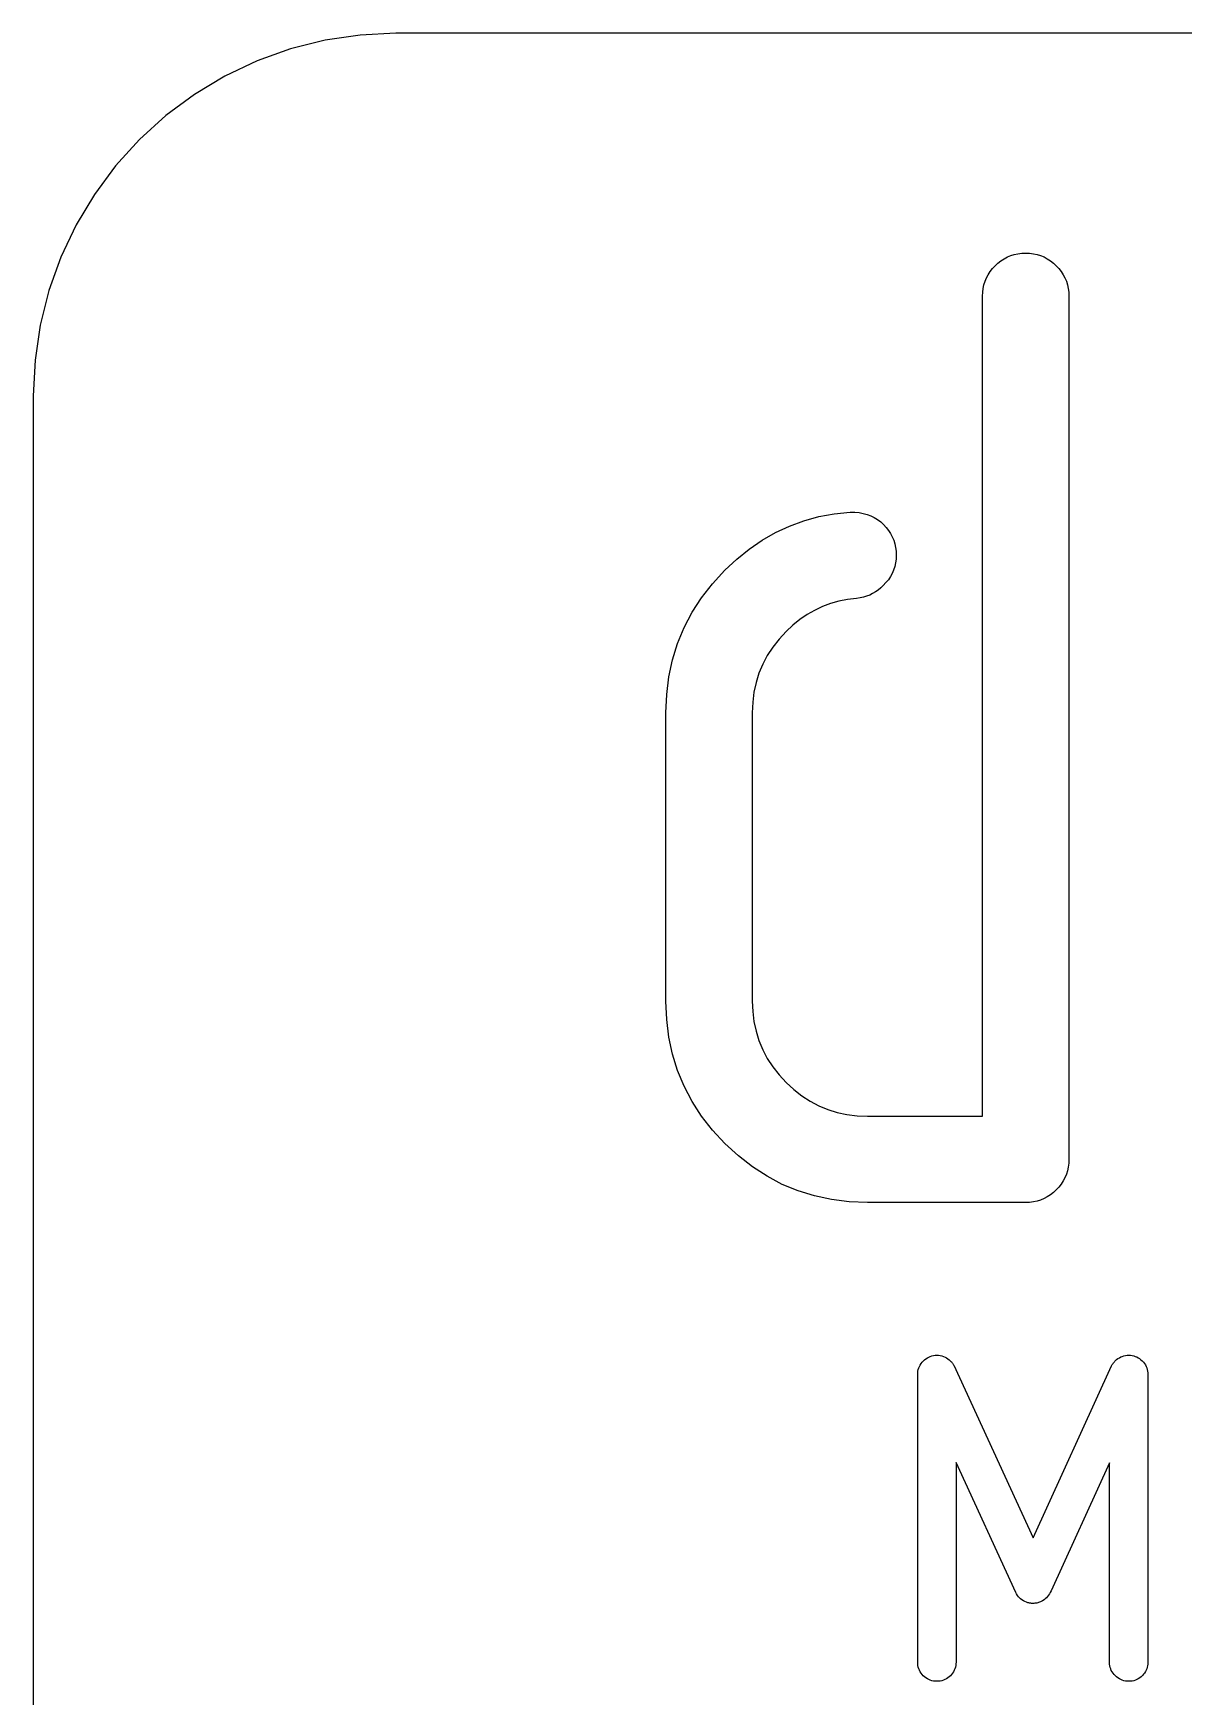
# Model space of a CAD drawing. Header units: metres. Extents: x 0 to 200, y -200 to 0.
# Drawn here: x 0 to 47.6, y -68.8 to 0 of the extents above; entities that cross this region are included whole.
import ezdxf

# ---------------------------------------------------------------- set-up
doc = ezdxf.new("R2010")
doc.units = ezdxf.units.M

msp = doc.modelspace()

# ---------------------------------------------------------------- linework, layer by layer
for p, q in [((15, 0), (13.5297, -0.07222)), ((185, 0), (15, 0)), ((10.6457, -0.64589), (9.25974, -1.1418)), ((12.0736, -0.28821), (10.6457, -0.64589)), ((13.5297, -0.07222), (12.0736, -0.28821)), ((9.25974, -1.1418), (7.92905, -1.77118)), ((7.92905, -1.77118), (6.66644, -2.52795)), ((6.66644, -2.52795), (5.4841, -3.40483)), ((5.4841, -3.40483), (4.39339, -4.39339)), ((4.39339, -4.39339), (3.40483, -5.4841)), ((3.40483, -5.4841), (2.52795, -6.66644)), ((2.52795, -6.66644), (1.77118, -7.92905)), ((1.77118, -7.92905), (1.1418, -9.25974)), ((1.1418, -9.25974), (0.64589, -10.6457)), ((39.6805, -9.73494), (39.7898, -9.61646)), ((39.7898, -9.61646), (39.9083, -9.50716)), ((39.9083, -9.50716), (40.0323, -9.41071)), ((40.0323, -9.41071), (40.1618, -9.32712)), ((40.1618, -9.32712), (40.2969, -9.25639)), ((40.2969, -9.25639), (40.4374, -9.19853)), ((40.4374, -9.19853), (40.5835, -9.15352)), ((40.5835, -9.15352), (40.7351, -9.12138)), ((40.7351, -9.12138), (40.8923, -9.10208)), ((40.8923, -9.10208), (41.0549, -9.09566)), ((41.0549, -9.09566), (41.2175, -9.10208)), ((41.2175, -9.10208), (41.3745, -9.12138)), ((41.3745, -9.12138), (41.5261, -9.15352)), ((41.5261, -9.15352), (41.6721, -9.19853)), ((41.6721, -9.19853), (41.8127, -9.25639)), ((41.8127, -9.25639), (41.9477, -9.32712)), ((41.9477, -9.32712), (42.0772, -9.41071)), ((42.0772, -9.41071), (42.2012, -9.50716)), ((42.2012, -9.50716), (42.3197, -9.61646)), ((42.3197, -9.61646), (42.429, -9.73494)), ((39.3269, -10.41), (39.3719, -10.264)), ((39.3719, -10.264), (39.4297, -10.1235)), ((39.4297, -10.1235), (39.5005, -9.98846)), ((39.5005, -9.98846), (39.584, -9.85895)), ((39.584, -9.85895), (39.6805, -9.73494)), ((42.429, -9.73494), (42.5255, -9.85895)), ((42.5255, -9.85895), (42.609, -9.98846)), ((42.609, -9.98846), (42.6798, -10.1235)), ((42.6798, -10.1235), (42.7376, -10.264)), ((42.7376, -10.264), (42.7826, -10.41)), ((0.64589, -10.6457), (0.28821, -12.0736)), ((39.269, -10.8812), (39.2754, -10.7187)), ((39.269, -44.8097), (39.269, -10.8812)), ((39.2754, -10.7187), (39.2947, -10.5616)), ((39.2947, -10.5616), (39.3269, -10.41)), ((42.7826, -10.41), (42.8148, -10.5616)), ((42.8148, -10.5616), (42.8341, -10.7187)), ((42.8341, -10.7187), (42.8405, -10.8812)), ((42.8405, -10.8812), (42.8405, -46.5956)), ((0.28821, -12.0736), (0.07222, -13.5297)), ((0.07222, -13.5297), (0, -15)), ((0, -15), (0, -185)), ((32.498, -20.0009), (33.1351, -19.8807)), ((33.1351, -19.8807), (33.7928, -19.8098)), ((33.7928, -19.8098), (33.9804, -19.8163)), ((33.9804, -19.8163), (34.1595, -19.8356)), ((34.1595, -19.8356), (34.3302, -19.8677)), ((34.3302, -19.8677), (34.4924, -19.9127)), ((34.4924, -19.9127), (34.6461, -19.9706)), ((30.71, -20.6567), (31.2854, -20.3889)), ((31.2854, -20.3889), (31.8814, -20.1702)), ((31.8814, -20.1702), (32.498, -20.0009)), ((34.6461, -19.9706), (34.7915, -20.0413)), ((34.7915, -20.0413), (34.9283, -20.1249)), ((34.9283, -20.1249), (35.0567, -20.2213)), ((35.0567, -20.2213), (35.1767, -20.3306)), ((35.1767, -20.3306), (35.286, -20.4491)), ((35.286, -20.4491), (35.3824, -20.5731)), ((35.3824, -20.5731), (35.466, -20.7026)), ((29.621, -21.3402), (30.1552, -20.9738)), ((30.1552, -20.9738), (30.71, -20.6567)), ((35.466, -20.7026), (35.5368, -20.8377)), ((35.5368, -20.8377), (35.5946, -20.9782)), ((35.5946, -20.9782), (35.6396, -21.1242)), ((35.6396, -21.1242), (35.6718, -21.2758)), ((35.6718, -21.2758), (35.6911, -21.4329)), ((28.6142, -22.2206), (29.1073, -21.7558)), ((29.1073, -21.7558), (29.621, -21.3402)), ((35.6711, -21.9144), (35.638, -22.065)), ((35.6909, -21.7578), (35.6711, -21.9144)), ((35.6975, -21.5954), (35.6909, -21.7578)), ((35.6911, -21.4329), (35.6975, -21.5954)), ((28.102, -22.7754), (28.6142, -22.2206)), ((35.3736, -22.6089), (35.2744, -22.7301)), ((35.4595, -22.4817), (35.3736, -22.6089)), ((35.5322, -22.3487), (35.4595, -22.4817)), ((35.5917, -22.2098), (35.5322, -22.3487)), ((35.638, -22.065), (35.5917, -22.2098)), ((27.2584, -23.9599), (27.6501, -23.3552)), ((27.6501, -23.3552), (28.102, -22.7754)), ((34.0607, -23.3813), (33.6896, -23.4276)), ((34.2037, -23.3629), (34.0607, -23.3813)), ((34.3415, -23.3342), (34.2037, -23.3629)), ((34.4741, -23.2953), (34.3415, -23.3342)), ((34.6016, -23.246), (34.4741, -23.2953)), ((34.724, -23.1865), (34.6016, -23.246)), ((34.8412, -23.1167), (34.724, -23.1865)), ((34.9533, -23.0366), (34.8412, -23.1167)), ((35.0602, -22.9462), (34.9533, -23.0366)), ((35.162, -22.8455), (35.0602, -22.9462)), ((35.2744, -22.7301), (35.162, -22.8455)), ((26.9269, -24.5896), (27.2584, -23.9599)), ((32.0104, -24.0559), (31.7099, -24.2609)), ((32.3227, -23.8773), (32.0104, -24.0559)), ((32.6468, -23.7252), (32.3227, -23.8773)), ((32.9826, -23.5996), (32.6468, -23.7252)), ((33.3302, -23.5004), (32.9826, -23.5996)), ((33.6896, -23.4276), (33.3302, -23.5004)), ((26.6558, -25.2444), (26.9269, -24.5896)), ((31.1441, -24.7502), (30.8505, -25.0681)), ((31.4211, -24.4923), (31.1441, -24.7502)), ((31.7099, -24.2609), (31.4211, -24.4923)), ((26.4449, -25.9241), (26.6558, -25.2444)), ((30.5914, -25.3999), (30.3669, -25.7456)), ((30.8505, -25.0681), (30.5914, -25.3999)), ((26.2942, -26.6288), (26.4449, -25.9241)), ((30.177, -26.1053), (30.0215, -26.479)), ((30.3669, -25.7456), (30.177, -26.1053)), ((26.2038, -27.3585), (26.2942, -26.6288)), ((30.0215, -26.479), (29.9006, -26.8666)), ((26.1737, -28.1132), (26.2038, -27.3585)), ((29.8143, -27.2682), (29.7625, -27.6837)), ((29.9006, -26.8666), (29.8143, -27.2682)), ((26.1737, -40.0478), (26.1737, -28.1132)), ((29.7625, -27.6837), (29.7452, -28.1132)), ((29.7452, -28.1132), (29.7452, -40.0478)), ((26.2038, -40.8026), (26.1737, -40.0478)), ((29.7452, -40.0478), (29.7625, -40.4774)), ((29.7625, -40.4774), (29.8143, -40.893)), ((26.2942, -41.5323), (26.2038, -40.8026)), ((29.8143, -40.893), (29.9006, -41.2946)), ((29.9006, -41.2946), (30.0215, -41.6823)), ((26.4449, -42.237), (26.2942, -41.5323)), ((30.0215, -41.6823), (30.177, -42.056)), ((26.6558, -42.9168), (26.4449, -42.237)), ((30.177, -42.056), (30.3669, -42.4157)), ((30.3669, -42.4157), (30.5914, -42.7615)), ((26.9269, -43.5715), (26.6558, -42.9168)), ((30.5914, -42.7615), (30.8505, -43.0933)), ((30.8505, -43.0933), (31.1441, -43.4111)), ((27.2584, -44.2013), (26.9269, -43.5715)), ((31.1441, -43.4111), (31.4619, -43.7047)), ((31.4619, -43.7047), (31.7937, -43.9637)), ((31.7937, -43.9637), (32.1395, -44.1881)), ((27.6501, -44.8061), (27.2584, -44.2013)), ((32.1395, -44.1881), (32.4992, -44.3781)), ((32.4992, -44.3781), (32.8729, -44.5335)), ((32.8729, -44.5335), (33.2605, -44.6543)), ((33.2605, -44.6543), (33.6621, -44.7407)), ((28.102, -45.3859), (27.6501, -44.8061)), ((28.6142, -45.9407), (28.102, -45.3859)), ((33.6621, -44.7407), (34.0776, -44.7925)), ((34.0776, -44.7925), (34.5071, -44.8097)), ((34.5071, -44.8097), (39.269, -44.8097)), ((29.169, -46.4529), (28.6142, -45.9407)), ((29.7488, -46.9049), (29.169, -46.4529)), ((42.8341, -46.7582), (42.8148, -46.9153)), ((42.8405, -46.5956), (42.8341, -46.7582)), ((30.3536, -47.2966), (29.7488, -46.9049)), ((30.9834, -47.628), (30.3536, -47.2966)), ((42.609, -47.4884), (42.5255, -47.618)), ((42.6798, -47.3534), (42.609, -47.4884)), ((42.7376, -47.2129), (42.6798, -47.3534)), ((42.7826, -47.0668), (42.7376, -47.2129)), ((42.8148, -46.9153), (42.7826, -47.0668)), ((31.6382, -47.8992), (30.9834, -47.628)), ((32.3179, -48.1101), (31.6382, -47.8992)), ((33.0227, -48.2607), (32.3179, -48.1101)), ((41.9477, -48.1498), (41.8127, -48.2205)), ((42.0772, -48.0662), (41.9477, -48.1498)), ((42.2012, -47.9697), (42.0772, -48.0662)), ((42.3197, -47.8604), (42.2012, -47.9697)), ((42.429, -47.742), (42.3197, -47.8604)), ((42.5255, -47.618), (42.429, -47.742)), ((33.7524, -48.3511), (33.0227, -48.2607)), ((34.5071, -48.3812), (33.7524, -48.3511)), ((41.0549, -48.3812), (34.5071, -48.3812)), ((41.2175, -48.3748), (41.0549, -48.3812)), ((41.3745, -48.3555), (41.2175, -48.3748)), ((41.5261, -48.3234), (41.3745, -48.3555)), ((41.6721, -48.2784), (41.5261, -48.3234)), ((41.8127, -48.2205), (41.6721, -48.2784)), ((36.6909, -55.1057), (36.7283, -55.0479)), ((36.7283, -55.0479), (36.7715, -54.9921)), ((36.7715, -54.9921), (36.8204, -54.9382)), ((36.8204, -54.9382), (36.8734, -54.8882)), ((36.8734, -54.8882), (36.9287, -54.8441)), ((36.9287, -54.8441), (36.9863, -54.8059)), ((36.9863, -54.8059), (37.0463, -54.7735)), ((37.0463, -54.7735), (37.1086, -54.7471)), ((37.1086, -54.7471), (37.1732, -54.7265)), ((37.1732, -54.7265), (37.2401, -54.7118)), ((37.2401, -54.7118), (37.3094, -54.703)), ((37.3094, -54.703), (37.381, -54.7001)), ((37.381, -54.7001), (37.4526, -54.703)), ((37.4526, -54.703), (37.522, -54.7118)), ((37.522, -54.7118), (37.5893, -54.7265)), ((37.5893, -54.7265), (37.6543, -54.7471)), ((37.6543, -54.7471), (37.7171, -54.7735)), ((37.7171, -54.7735), (37.7777, -54.8059)), ((37.7777, -54.8059), (37.8362, -54.8441)), ((37.8362, -54.8441), (37.8924, -54.8882)), ((37.8924, -54.8882), (37.9464, -54.9382)), ((37.9464, -54.9382), (37.9638, -54.956)), ((37.9638, -54.956), (37.9807, -54.9744)), ((37.9807, -54.9744), (37.9971, -54.9933)), ((37.9971, -54.9933), (38.013, -55.0126)), ((38.013, -55.0126), (38.0285, -55.0325)), ((38.0285, -55.0325), (38.0434, -55.0528)), ((38.0434, -55.0528), (38.0579, -55.0736)), ((44.6517, -55.0649), (44.6688, -55.0415)), ((44.6688, -55.0415), (44.6864, -55.0184)), ((44.6864, -55.0184), (44.7046, -54.9955)), ((44.7046, -54.9955), (44.7232, -54.9728)), ((44.7232, -54.9728), (44.7423, -54.9504)), ((44.7423, -54.9504), (44.7619, -54.9283)), ((44.7619, -54.9283), (44.8158, -54.8804)), ((44.8158, -54.8804), (44.8716, -54.8381)), ((44.8716, -54.8381), (44.9294, -54.8015)), ((44.9294, -54.8015), (44.9892, -54.7705)), ((44.9892, -54.7705), (45.0509, -54.7451)), ((45.0509, -54.7451), (45.1147, -54.7254)), ((45.1147, -54.7254), (45.1803, -54.7113)), ((45.1803, -54.7113), (45.2479, -54.7029)), ((45.2479, -54.7029), (45.3175, -54.7001)), ((45.3175, -54.7001), (45.3891, -54.7029)), ((45.3891, -54.7029), (45.4583, -54.7116)), ((45.4583, -54.7116), (45.5253, -54.726)), ((45.5253, -54.726), (45.5899, -54.7461)), ((45.5899, -54.7461), (45.6522, -54.772)), ((45.6522, -54.772), (45.7121, -54.8037)), ((45.7121, -54.8037), (45.7697, -54.8411)), ((45.7697, -54.8411), (45.825, -54.8843)), ((45.825, -54.8843), (45.878, -54.9333)), ((45.878, -54.9333), (45.9269, -54.9862)), ((45.9269, -54.9862), (45.9701, -55.0415)), ((45.9701, -55.0415), (46.0075, -55.0991)), ((36.5873, -55.4937), (36.5902, -55.4242)), ((36.5873, -67.3985), (36.5873, -55.4937)), ((36.5902, -55.4242), (36.5988, -55.3566)), ((36.5988, -55.3566), (36.6132, -55.2909)), ((36.6132, -55.2909), (36.6333, -55.2272)), ((36.6333, -55.2272), (36.6592, -55.1655)), ((36.6592, -55.1655), (36.6909, -55.1057)), ((38.0579, -55.0736), (38.0718, -55.0949)), ((38.0718, -55.0949), (38.0853, -55.1167)), ((38.0853, -55.1167), (41.3591, -62.2496)), ((41.3591, -62.2496), (44.6032, -55.1365)), ((44.6032, -55.1365), (44.6189, -55.1124)), ((44.6189, -55.1124), (44.635, -55.0885)), ((44.635, -55.0885), (44.6517, -55.0649)), ((46.0075, -55.0991), (46.0392, -55.1591)), ((46.0392, -55.1591), (46.065, -55.2213)), ((46.065, -55.2213), (46.0852, -55.2859)), ((46.0852, -55.2859), (46.0996, -55.3529)), ((46.0996, -55.3529), (46.1082, -55.4221)), ((46.1082, -55.4221), (46.1111, -55.4937)), ((46.1111, -55.4937), (46.1111, -67.4084)), ((40.6448, -64.5116), (38.1746, -59.1346)), ((38.1746, -59.1346), (38.1746, -67.3985)), ((44.5238, -59.1544), (42.1032, -64.452)), ((44.5238, -67.4084), (44.5238, -59.1544)), ((40.6758, -64.5755), (40.6448, -64.5116)), ((40.7114, -64.6346), (40.6758, -64.5755)), ((40.7517, -64.6891), (40.7114, -64.6346)), ((40.7967, -64.7389), (40.7517, -64.6891)), ((41.9591, -64.6852), (41.9139, -64.7337)), ((42.0007, -64.6328), (41.9591, -64.6852)), ((42.0385, -64.5765), (42.0007, -64.6328)), ((42.0727, -64.5162), (42.0385, -64.5765)), ((42.1032, -64.452), (42.0727, -64.5162)), ((40.8463, -64.7841), (40.7967, -64.7389)), ((40.9006, -64.8247), (40.8463, -64.7841)), ((40.9595, -64.8605), (40.9006, -64.8247)), ((41.0231, -64.8918), (40.9595, -64.8605)), ((41.0913, -64.9183), (41.0231, -64.8918)), ((41.1201, -64.9288), (41.0913, -64.9183)), ((41.1491, -64.9379), (41.1201, -64.9288)), ((41.1783, -64.9459), (41.1491, -64.9379)), ((41.2078, -64.9526), (41.1783, -64.9459)), ((41.2376, -64.9581), (41.2078, -64.9526)), ((41.2676, -64.9624), (41.2376, -64.9581)), ((41.2979, -64.9655), (41.2676, -64.9624)), ((41.3284, -64.9673), (41.2979, -64.9655)), ((41.3591, -64.9679), (41.3284, -64.9673)), ((41.3985, -64.967), (41.3591, -64.9679)), ((41.4375, -64.964), (41.3985, -64.967)), ((41.476, -64.9591), (41.4375, -64.964)), ((41.5139, -64.9523), (41.476, -64.9591)), ((41.5514, -64.9434), (41.5139, -64.9523)), ((41.5884, -64.9326), (41.5514, -64.9434)), ((41.6249, -64.9199), (41.5884, -64.9326)), ((41.6609, -64.9052), (41.6249, -64.9199)), ((41.6964, -64.8885), (41.6609, -64.9052)), ((41.7563, -64.8557), (41.6964, -64.8885)), ((41.8125, -64.819), (41.7563, -64.8557)), ((41.8651, -64.7783), (41.8125, -64.819)), ((41.9139, -64.7337), (41.8651, -64.7783)), ((36.5902, -67.4701), (36.5873, -67.3985)), ((38.1746, -67.3985), (38.1717, -67.4701)), ((44.5267, -67.4798), (44.5238, -67.4084)), ((46.1111, -67.4084), (46.1083, -67.4779)), ((36.5988, -67.5394), (36.5902, -67.4701)), ((36.6132, -67.6063), (36.5988, -67.5394)), ((36.6333, -67.6709), (36.6132, -67.6063)), ((36.6592, -67.7332), (36.6333, -67.6709)), ((36.6909, -67.7931), (36.6592, -67.7332)), ((36.7283, -67.8508), (36.6909, -67.7931)), ((36.7715, -67.9061), (36.7283, -67.8508)), ((36.8204, -67.959), (36.7715, -67.9061)), ((36.8734, -68.008), (36.8204, -67.959)), ((36.9287, -68.0511), (36.8734, -68.008)), ((36.9863, -68.0885), (36.9287, -68.0511)), ((37.0463, -68.1202), (36.9863, -68.0885)), ((37.1086, -68.1461), (37.0463, -68.1202)), ((37.7156, -68.1202), (37.6533, -68.1461)), ((37.7755, -68.0885), (37.7156, -68.1202)), ((37.8331, -68.0511), (37.7755, -68.0885)), ((37.8884, -68.008), (37.8331, -68.0511)), ((37.9414, -67.959), (37.8884, -68.008)), ((37.9903, -67.9061), (37.9414, -67.959)), ((38.0335, -67.8508), (37.9903, -67.9061)), ((38.071, -67.7931), (38.0335, -67.8508)), ((38.1026, -67.7332), (38.071, -67.7931)), ((38.1285, -67.6709), (38.1026, -67.7332)), ((38.1487, -67.6063), (38.1285, -67.6709)), ((38.1631, -67.5394), (38.1487, -67.6063)), ((38.1717, -67.4701), (38.1631, -67.5394)), ((44.5356, -67.5486), (44.5267, -67.4798)), ((44.5502, -67.6146), (44.5356, -67.5486)), ((44.5708, -67.6779), (44.5502, -67.6146)), ((44.5973, -67.7385), (44.5708, -67.6779)), ((44.6296, -67.7964), (44.5973, -67.7385)), ((44.6678, -67.8517), (44.6296, -67.7964)), ((44.7119, -67.9042), (44.6678, -67.8517)), ((44.7619, -67.954), (44.7119, -67.9042)), ((44.8158, -68.004), (44.7619, -67.954)), ((44.8716, -68.0481), (44.8158, -68.004)), ((44.9294, -68.0863), (44.8716, -68.0481)), ((44.9892, -68.1187), (44.9294, -68.0863)), ((45.0509, -68.1451), (44.9892, -68.1187)), ((45.6537, -68.1187), (45.5909, -68.1451)), ((45.7143, -68.0863), (45.6537, -68.1187)), ((45.7727, -68.0481), (45.7143, -68.0863)), ((45.8289, -68.004), (45.7727, -68.0481)), ((45.8829, -67.954), (45.8289, -68.004)), ((45.9308, -67.9022), (45.8829, -67.954)), ((45.9731, -67.8482), (45.9308, -67.9022)), ((46.0097, -67.792), (45.9731, -67.8482)), ((46.0407, -67.7336), (46.0097, -67.792)), ((46.066, -67.673), (46.0407, -67.7336)), ((46.0857, -67.6101), (46.066, -67.673)), ((46.0998, -67.5451), (46.0857, -67.6101)), ((46.1083, -67.4779), (46.0998, -67.5451)), ((37.1732, -68.1662), (37.1086, -68.1461)), ((37.2401, -68.1806), (37.1732, -68.1662)), ((37.3094, -68.1893), (37.2401, -68.1806)), ((37.381, -68.1921), (37.3094, -68.1893)), ((37.4526, -68.1893), (37.381, -68.1921)), ((37.5218, -68.1806), (37.4526, -68.1893)), ((37.5887, -68.1662), (37.5218, -68.1806)), ((37.6533, -68.1461), (37.5887, -68.1662)), ((45.1147, -68.1657), (45.0509, -68.1451)), ((45.1803, -68.1804), (45.1147, -68.1657)), ((45.2479, -68.1892), (45.1803, -68.1804)), ((45.3175, -68.1921), (45.2479, -68.1892)), ((45.3891, -68.1892), (45.3175, -68.1921)), ((45.4586, -68.1804), (45.3891, -68.1892)), ((45.5258, -68.1657), (45.4586, -68.1804)), ((45.5909, -68.1451), (45.5258, -68.1657))]:
    msp.add_line(p, q)

doc.saveas('drawing.dxf')
